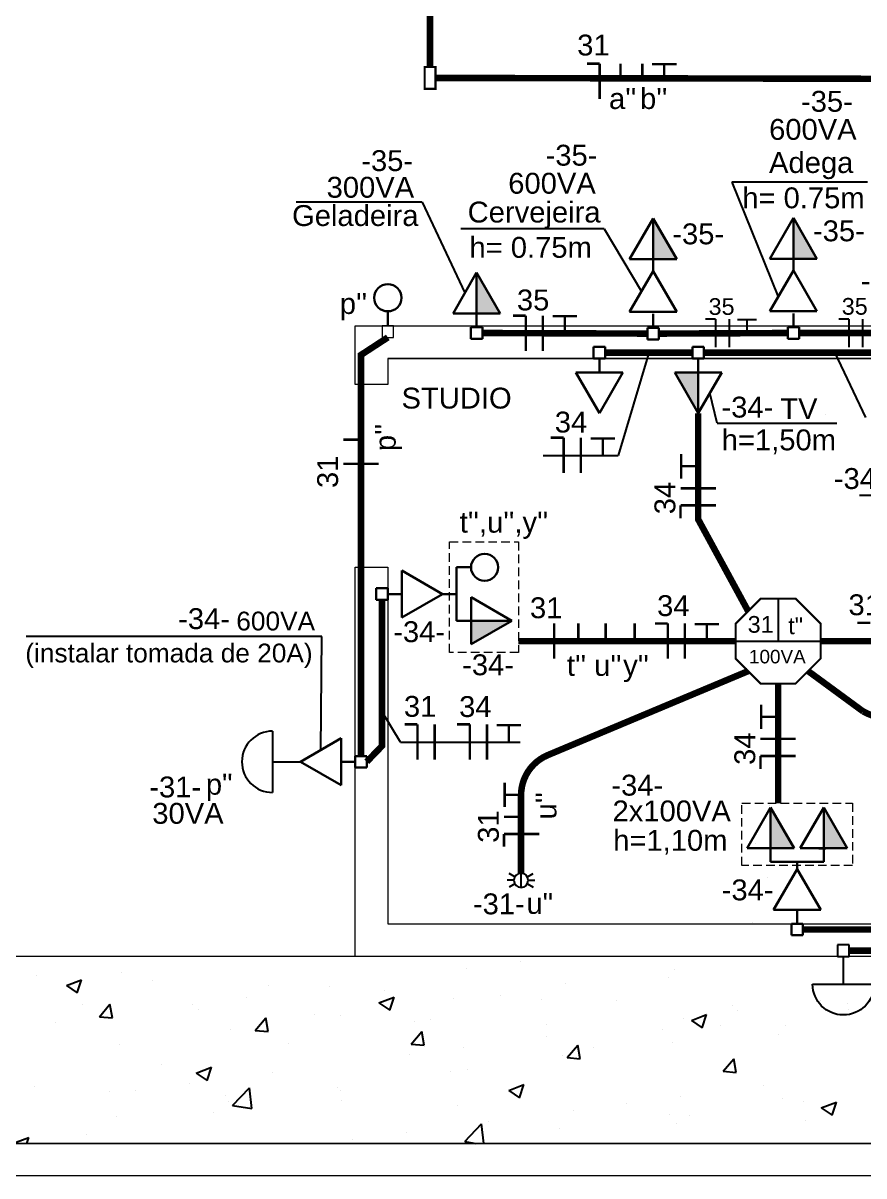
# Model space of a CAD drawing. Header units: millimetres. Extents: x 6597 to 20911, y -10306 to -132.
# Drawn here: x 10224 to 10610, y -6660 to -6130 of the extents above; entities that cross this region are included whole.
import ezdxf
from ezdxf.enums import TextEntityAlignment as Align

# ---------------------------------------------------------------- set-up
doc = ezdxf.new("R2010")
doc.units = ezdxf.units.MM
doc.header["$LTSCALE"] = 25
doc.header["$MEASUREMENT"] = 0
doc.linetypes.add('DASHDOT2', pattern=[12.7, 6.35, -3.175, 0, -3.175])
doc.linetypes.add('HIDDEN', pattern=[9.525, 6.35, -3.175])
for name, color, linetype in [('CIRCUITOS', 7, 'Continuous'), ('Iluminação1', 1, 'Continuous'), ('LUMINÁRIAS', 1, 'Continuous'), ('MAAI - ELÉTRICA', 3, 'Continuous'), ('MAAI - VEGETAÇÃO', 106, 'Continuous')]:
    doc.layers.add(name, color=color, linetype=linetype)
for name, color, linetype, lineweight in [('EL-Condutos', 5, 'Continuous', 30), ('MAAI - ALVENARIA', 7, 'Continuous', 0), ('P-SIMBOL', 1, 'Continuous', 30), ('TEXTO', 7, 'Continuous', 30), ('TOMADAS', 1, 'Continuous', 20)]:
    doc.layers.add(name, color=color, linetype=linetype, lineweight=lineweight)
doc.styles.add('Arial', font='arial.ttf')

# ---------------------------------------------------------------- blocks, each defined once
blk = doc.blocks.new('Arandela 32W')
at = {"layer": 'LUMINÁRIAS', "color": 1}
for p, q in [((18.1535, 14.125), (18.1535, -14.125)), ((0, -2.6515), (0, 2.6515)), ((0, 2.6515), (5.304, 2.6515)), ((5.304, 2.6515), (5.304, -2.6515)), ((18.1535, 0), (5.304, 0)), ((5.304, -2.6515), (0, -2.6515))]:
    blk.add_line(p, q, dxfattribs=at)
blk.add_arc((18.1535, 0), 14.125, 270, 90, dxfattribs=at)

msp = doc.modelspace()

# ---------------------------------------------------------------- hatches: boundary and pattern name
at = {"layer": 'P-SIMBOL', "linetype": 'Continuous'}
for points in [[(10513.38, -6238.74), (10513.38, -6219.99), (10524.21, -6238.74)], [(10577.91, -6238.48), (10577.91, -6219.73), (10588.73, -6238.48)], [(10432.21, -6263.63), (10432.21, -6244.88), (10443.03, -6263.63)], [(10534.11, -6290.8), (10534.11, -6309.55), (10523.29, -6290.8)], [(10429.63, -6405.05), (10448.38, -6405.05), (10429.63, -6415.87)], [(10567.4, -6509.68), (10567.4, -6490.93), (10578.22, -6509.68)], [(10591.82, -6509.68), (10591.82, -6490.93), (10602.64, -6509.68)]]:
    msp.add_hatch(color=256, dxfattribs=at).paths.add_polyline_path(points)

# ---------------------------------------------------------------- linework, layer by layer
msp.add_line((10589.65, -6509.73), (10592.82, -6509.73))
at = {"layer": 'CIRCUITOS'}
for p, q in [((10549.62, -6203.31), (10570.87, -6256.08)), ((10611.96, -6203.31), (10549.62, -6203.31)), ((10407.14, -6212.53), (10349.25, -6212.53)), ((10407.14, -6212.53), (10426.79, -6254.25)), ((10490.81, -6224.82), (10424.92, -6224.82)), ((10490.81, -6224.82), (10507.97, -6253.54)), ((10511.37, -6281.75), (10497.33, -6328.98)), ((10596.9, -6281.75), (10611.07, -6311.49)), ((10542.83, -6314.14), (10539.52, -6300.18)), ((10542.83, -6314.14), (10597.82, -6314.14)), ((10462.85, -6328.98), (10497.33, -6328.98)), ((10608.31, -6347.19), (10677.38, -6347.19)), ((10360.93, -6412.2), (10225.05, -6412.2)), ((10360.58, -6464.49), (10360.93, -6412.2)), ((10397.25, -6460.84), (10388.7, -6446.88)), ((10397.25, -6460.84), (10452.24, -6460.84))]:
    msp.add_line(p, q, dxfattribs=at)
for points, const_width in [([(10482.89, -6148.75), (10488.8, -6148.75)], 1.16), ([(10488.8, -6148.75), (10488.8, -6165.01)], 1.16), ([(10498.39, -6148.75), (10498.39, -6155.56)], 1.16), ([(10508.44, -6148.75), (10508.44, -6155.56)], 1.16), ([(10512.87, -6149.04), (10524.12, -6149.04)], 1.11), ([(10518.49, -6149.04), (10518.49, -6155.56)], 1.11), ([(10448.9, -6264.68), (10454.81, -6264.68)], 1.16), ([(10454.81, -6264.68), (10454.81, -6280.95)], 1.16), ([(10462.67, -6264.68), (10462.67, -6280.95)], 1.16), ([(10467.17, -6264.97), (10478.42, -6264.97)], 1.11), ([(10472.8, -6264.97), (10472.8, -6272.82)], 1.11), ([(10537.42, -6266.26), (10542.15, -6266.26)], 0.929), ([(10542.15, -6266.26), (10542.15, -6279.27)], 0.929), ([(10548.44, -6266.26), (10548.44, -6279.27)], 0.929), ([(10552.04, -6266.49), (10561.04, -6266.49)], 0.885), ([(10556.54, -6266.49), (10556.54, -6272.77)], 0.885), ([(10598.66, -6266.18), (10603.39, -6266.18)], 0.929), ([(10603.39, -6266.18), (10603.39, -6279.19)], 0.929), ([(10609.69, -6266.18), (10609.69, -6279.19)], 0.929), ([(10466.31, -6320.85), (10472.23, -6320.85)], 1.16), ([(10472.23, -6320.85), (10472.23, -6337.11)], 1.16), ([(10480.09, -6320.85), (10480.09, -6337.11)], 1.16), ([(10484.59, -6321.14), (10495.84, -6321.14)], 1.11), ([(10490.21, -6321.14), (10490.21, -6328.98)], 1.11), ([(10370.88, -6321.74), (10379.01, -6321.74)], 1.16), ([(10526.27, -6339.61), (10526.27, -6328.36)], 1.11), ([(10370.88, -6332.85), (10387.14, -6332.85)], 1.16), ([(10526.27, -6333.98), (10534.11, -6333.98)], 1.11), ([(10525.98, -6344.11), (10542.24, -6344.11)], 1.16), ([(10525.98, -6351.97), (10542.24, -6351.97)], 1.16), ([(10525.98, -6357.88), (10525.98, -6351.97)], 1.16), ([(10467.85, -6406.27), (10467.85, -6422.53)], 1.16), ([(10478.97, -6406.27), (10478.97, -6414.4)], 1.16), ([(10491.52, -6406.27), (10491.52, -6414.4)], 1.16), ([(10504.85, -6406.27), (10504.85, -6414.4)], 1.16), ([(10514.2, -6406.27), (10520.11, -6406.27)], 1.16), ([(10520.11, -6406.27), (10520.11, -6422.53)], 1.16), ([(10527.98, -6406.27), (10527.98, -6422.53)], 1.16), ([(10607.34, -6405.99), (10613.25, -6405.99)], 1.16), ([(10532.4, -6406.56), (10543.65, -6406.56)], 1.11), ([(10538.03, -6406.56), (10538.03, -6414.4)], 1.11), ([(10563.02, -6454.87), (10563.02, -6443.63)], 1.11), ([(10399.08, -6452.71), (10404.99, -6452.71)], 1.16), ([(10404.99, -6452.71), (10404.99, -6468.97)], 1.16), ([(10412.86, -6452.71), (10412.86, -6468.97)], 1.16), ([(10423.16, -6452.7), (10429.07, -6452.7)], 1.16), ([(10429.07, -6452.7), (10429.07, -6468.97)], 1.16), ([(10436.94, -6452.71), (10436.94, -6468.97)], 1.16), ([(10441.36, -6453), (10452.61, -6453)], 1.11), ([(10446.99, -6453), (10446.99, -6460.84)], 1.11), ([(10563.02, -6449.25), (10570.86, -6449.25)], 1.11), ([(10562.73, -6459.37), (10578.99, -6459.37)], 1.16), ([(10562.73, -6467.24), (10578.99, -6467.24)], 1.16), ([(10562.73, -6473.15), (10562.73, -6467.24)], 1.16), ([(10445.09, -6490.72), (10445.09, -6479.47)], 1.11), ([(10445.09, -6485.1), (10452.93, -6485.1)], 1.11), ([(10444.8, -6495.22), (10452.93, -6495.22)], 1.16), ([(10444.8, -6503.09), (10461.06, -6503.09)], 1.16), ([(10444.8, -6509), (10444.8, -6503.09)], 1.16)]:
    msp.add_lwpolyline(points, dxfattribs=dict(at, const_width=const_width))
at = {"layer": 'EL-Condutos', "const_width": 3}
for points in [[(10410.78, -6150.35), (10410.78, -5952.35)], [(10812.86, -6156.12), (10413.28, -6155.35)], [(10379.01, -6467.25), (10379.01, -6282.76), (10391.36, -6274.7)], [(10434.86, -6272.68), (10510.73, -6272.95)], [(10516.04, -6272.95), (10575.26, -6272.68)], [(10580.56, -6272.68), (10637.01, -6272.68)], [(10491.28, -6281.75), (10531.46, -6281.75)], [(10536.76, -6281.75), (10657.03, -6281.75)], [(10534.11, -6309.55), (10534.11, -6358.42), (10557.07, -6400.61)], [(10388.7, -6395.4), (10388.7, -6462.59), (10381.66, -6469.9)], [(10551.36, -6414.4), (10451.39, -6414.4)], [(10590.36, -6414.4), (10718.06, -6414.4)], [(10570.86, -6433.9), (10570.86, -6488.95)], [(10582.26, -6547.05), (10700.15, -6547.05)], [(10603.51, -6556.75), (11293.94, -6556.75)]]:
    msp.add_lwpolyline(points, dxfattribs=at)
for points in [[(10452.63, -6521.14), (10452.63, -6485.29, -0.302144), (10464.89, -6466.85), (10557.07, -6428.19)], [(10834.38, -6450.46), (10624.41, -6450.46, -0.126437), (10609.95, -6446.74), (10584.65, -6428.19)]]:
    msp.add_lwpolyline(points, format="xyb", dxfattribs=at)
at = {"layer": 'Iluminação1'}
for p, q in [((10570.86, -6394.9), (10570.86, -6414.4)), ((10551.36, -6414.4), (10590.36, -6414.4)), ((10338.36, -6455.77), (10338.36, -6484.02)), ((10338.36, -6469.9), (10351.21, -6469.9))]:
    msp.add_line(p, q, dxfattribs=at)
at = {"layer": 'Iluminação1', "const_width": 0.91}
msp.add_lwpolyline([(10562.78, -6394.9), (10551.36, -6406.32), (10551.36, -6422.48), (10562.78, -6433.9), (10578.93, -6433.9), (10590.36, -6422.48), (10590.36, -6406.32), (10578.93, -6394.9)], close=True, dxfattribs=at)
at = {"layer": 'Iluminação1'}
msp.add_arc((10338.36, -6469.9), 14.12, 90, 270, dxfattribs=at)
at = {"layer": 'MAAI - ALVENARIA'}
for p, q in [((10376.36, -6296.4), (10376.36, -6269.4)), ((10376.36, -6269.4), (11028.36, -6269.4)), ((10391.36, -6284.4), (10659.68, -6284.4)), ((10391.36, -6284.4), (10391.36, -6296.4)), ((10750.36, -6284.4), (10391.36, -6284.4)), ((10391.36, -6296.4), (10376.36, -6296.4)), ((10376.36, -6559.4), (10376.36, -6380.4)), ((10376.36, -6380.4), (10391.36, -6380.4)), ((10391.36, -6380.4), (10391.36, -6544.4)), ((10391.36, -6544.4), (10750.36, -6544.4)), ((10376.36, -6559.4), (10220.36, -6559.4)), ((10825.36, -6559.4), (10376.36, -6559.4)), ((14342.86, -6645.4), (9548.86, -6645.4)), ((9548.86, -6645.4), (14342.86, -6645.4)), ((15548.86, -6660.4), (9533.86, -6660.4))]:
    msp.add_line(p, q, dxfattribs=at)
at = {"layer": 'MAAI - ELÉTRICA'}
msp.add_line((10452.63, -6527.71), (10452.63, -6521.14), dxfattribs=at)
msp.add_line((10452.63, -6527.71), (10452.63, -6521.14), dxfattribs=at)
for points in [[(10449.73, -6522.87), (10447.1, -6521.35)], [(10455.52, -6522.87), (10458.16, -6521.35)], [(10449.34, -6524.42), (10446.3, -6524.42)], [(10449.73, -6525.97), (10447.1, -6527.5)], [(10455.52, -6525.97), (10458.16, -6527.5)], [(10455.91, -6524.42), (10458.95, -6524.42)]]:
    msp.add_lwpolyline(points, dxfattribs=at)
for start, end in [(90, 270), (270, 90)]:
    msp.add_arc((10452.63, -6524.42), 3.28, start, end, dxfattribs=at)
at = {"layer": 'MAAI - VEGETAÇÃO', "linetype": 'Continuous', "transparency": 33554559}
for p, q in [((10592.78, -6310.15), (10592.78, -6310.15)), ((10567.06, -6489.9), (10567.06, -6489.9)), ((10560.23, -6507.55), (10560.23, -6507.55)), ((10565.84, -6523.19), (10565.84, -6523.19)), ((10558.96, -6543.7), (10558.96, -6543.7)), ((10233.02, -6559.62), (10233.02, -6559.62)), ((10320.33, -6559.59), (10320.33, -6559.59)), ((10427.55, -6564.96), (10427.55, -6564.96)), ((10452.59, -6561.67), (10452.59, -6561.67)), ((10229.69, -6568.27), (10229.69, -6568.27)), ((10243.54, -6572.83), (10250.55, -6570.14)), ((10248.52, -6576.18), (10250.55, -6570.14)), ((10268.98, -6566.63), (10268.98, -6566.63)), ((10520.48, -6569.24), (10520.48, -6569.24)), ((10523.41, -6565.53), (10523.41, -6565.53)), ((10243.54, -6572.83), (10248.52, -6576.18)), ((10283.07, -6570.53), (10283.07, -6570.53)), ((10336.46, -6572.78), (10336.46, -6572.78)), ((10364.4, -6573.28), (10364.4, -6573.28)), ((10389.84, -6575.04), (10389.84, -6575.04)), ((10472.9, -6571.94), (10472.9, -6571.94)), ((10326.52, -6578.26), (10326.52, -6578.26)), ((10387.26, -6580.84), (10394.26, -6578.15)), ((10387.26, -6580.84), (10392.23, -6584.19)), ((10392.23, -6584.19), (10394.26, -6578.15)), ((10421.56, -6578.98), (10421.56, -6578.98)), ((10443.22, -6577.29), (10443.22, -6577.29)), ((10462.17, -6579.25), (10462.17, -6579.25)), ((10496.6, -6579.55), (10496.6, -6579.55)), ((10590.22, -6579.52), (10590.22, -6579.52)), ((10250.78, -6581.7), (10250.78, -6581.7)), ((10258.68, -6587.17), (10263.5, -6581.42)), ((10264.66, -6587.69), (10263.5, -6581.42)), ((10301.49, -6581.56), (10301.49, -6581.56)), ((10304.16, -6583.96), (10304.16, -6583.96)), ((10357.54, -6586.21), (10357.54, -6586.21)), ((10530.97, -6588.84), (10537.97, -6586.16)), ((10535.94, -6592.2), (10537.97, -6586.16)), ((10549.99, -6581.8), (10549.99, -6581.8)), ((10552.34, -6584.51), (10552.34, -6584.51)), ((10602.76, -6581.18), (10602.76, -6581.18)), ((10603.37, -6584.06), (10603.37, -6584.06)), ((10238.34, -6589.87), (10238.34, -6589.87)), ((10258.68, -6587.17), (10264.66, -6587.69)), ((10330.41, -6593.44), (10335.23, -6587.7)), ((10336.38, -6593.97), (10335.23, -6587.7)), ((10369.62, -6586.47), (10369.62, -6586.47)), ((10403.85, -6589.26), (10403.85, -6589.26)), ((10410.92, -6588.47), (10410.92, -6588.47)), ((10464.31, -6590.72), (10464.31, -6590.72)), ((10527.31, -6587.81), (10527.31, -6587.81)), ((10530.97, -6588.84), (10535.94, -6592.2)), ((10544.45, -6591.19), (10544.45, -6591.19)), ((10574.14, -6591.33), (10574.14, -6591.33)), ((10319.11, -6592.88), (10319.11, -6592.88)), ((10330.41, -6593.44), (10336.38, -6593.97)), ((10402.13, -6599.72), (10406.95, -6593.97)), ((10408.11, -6600.24), (10406.95, -6593.97)), ((10464.15, -6596.12), (10464.15, -6596.12)), ((10517.69, -6592.98), (10517.69, -6592.98)), ((10571.07, -6595.24), (10571.07, -6595.24)), ((10267.77, -6599.92), (10267.77, -6599.92)), ((10345.53, -6599.27), (10345.53, -6599.27)), ((10402.13, -6599.72), (10408.11, -6600.24)), ((10426.28, -6601.11), (10426.28, -6601.11)), ((10473.86, -6605.99), (10478.68, -6600.25)), ((10479.84, -6606.52), (10478.68, -6600.25)), ((10486.13, -6601.2), (10486.13, -6601.2)), ((10522.2, -6598.82), (10522.2, -6598.82)), ((10401.25, -6604.4), (10401.25, -6604.4)), ((10471.69, -6605.22), (10471.69, -6605.22)), ((10473.86, -6605.99), (10479.84, -6606.52)), ((10545.58, -6612.27), (10550.41, -6606.52)), ((10551.56, -6612.79), (10550.41, -6606.52)), ((10287.21, -6609.28), (10287.21, -6609.28)), ((10303.23, -6613.09), (10310.24, -6610.4)), ((10308.21, -6616.44), (10310.24, -6610.4)), ((10338.09, -6612.72), (10338.09, -6612.72)), ((10420.34, -6612.27), (10420.34, -6612.27)), ((10427.81, -6611.21), (10427.81, -6611.21)), ((10545.58, -6612.27), (10551.56, -6612.79)), ((10300.22, -6617.7), (10300.22, -6617.7)), ((10303.23, -6613.09), (10308.21, -6616.44)), ((10228.89, -6619.29), (10228.89, -6619.29)), ((10263.18, -6621.36), (10263.18, -6621.36)), ((10275.18, -6621), (10275.18, -6621)), ((10319.98, -6628.04), (10327.77, -6619.92)), ((10328.87, -6629.42), (10327.76, -6619.93)), ((10368.41, -6619.76), (10368.41, -6619.76)), ((10369.49, -6621.22), (10369.49, -6621.22)), ((10446.95, -6621.1), (10453.95, -6618.41)), ((10446.95, -6621.1), (10451.92, -6624.45)), ((10451.92, -6624.45), (10453.95, -6618.41)), ((10563.91, -6618.97), (10563.91, -6618.97)), ((10316.56, -6623.61), (10316.56, -6623.61)), ((10317.9, -6626.17), (10317.9, -6626.17)), ((10319.97, -6628.04), (10328.87, -6629.42)), ((10369.94, -6625.87), (10369.94, -6625.87)), ((10423.33, -6628.12), (10423.33, -6628.12)), ((10501, -6627.25), (10501, -6627.25)), ((10526.04, -6623.95), (10526.04, -6623.95)), ((10572.92, -6624.61), (10572.92, -6624.61)), ((10582.64, -6626.19), (10582.64, -6626.19)), ((10590.66, -6629.11), (10597.66, -6626.42)), ((10595.63, -6632.46), (10597.66, -6626.42)), ((10266.55, -6633.21), (10266.55, -6633.21)), ((10311.17, -6631.23), (10311.17, -6631.23)), ((10476.71, -6630.38), (10476.71, -6630.38)), ((10520.98, -6632.11), (10520.98, -6632.11)), ((10530.09, -6632.63), (10530.09, -6632.63)), ((10590.66, -6629.11), (10595.64, -6632.46)), ((10426.71, -6644.59), (10434.5, -6636.47)), ((10435.53, -6645.4), (10434.49, -6636.48)), ((10437.85, -6635.56), (10437.85, -6635.56)), ((10470.47, -6638.51), (10470.47, -6638.51)), ((10524.32, -6636.2), (10524.32, -6636.2)), ((10583.47, -6634.89), (10583.47, -6634.89)), ((10220.36, -6644.9), (10226.21, -6642.65)), ((10225.29, -6645.4), (10226.21, -6642.65)), ((10252.85, -6641.25), (10252.85, -6641.25)), ((10374.94, -6643.84), (10374.94, -6643.84)), ((10399.97, -6640.55), (10399.97, -6640.55)), ((10426.7, -6644.6), (10431.88, -6645.4))]:
    msp.add_line(p, q, dxfattribs=at)
at = {"layer": 'P-SIMBOL'}
for p, q in [((10502.56, -6238.74), (10513.38, -6219.99)), ((10513.38, -6219.99), (10513.38, -6238.74)), ((10513.38, -6219.99), (10524.21, -6238.74)), ((10513.38, -6219.99), (10524.21, -6238.74)), ((10567.08, -6238.48), (10577.91, -6219.73)), ((10577.91, -6219.73), (10577.91, -6238.48)), ((10577.91, -6219.73), (10588.73, -6238.48)), ((10577.91, -6219.73), (10588.73, -6238.48)), ((10524.21, -6238.74), (10502.56, -6238.74)), ((10513.38, -6238.39), (10513.38, -6244.79)), ((10588.73, -6238.48), (10567.08, -6238.48)), ((10577.91, -6238.13), (10577.91, -6244.53)), ((10421.38, -6263.63), (10432.21, -6244.88)), ((10432.21, -6244.88), (10432.21, -6263.63)), ((10432.21, -6244.88), (10443.03, -6263.63)), ((10432.21, -6244.88), (10443.03, -6263.63)), ((10502.56, -6262.91), (10513.38, -6244.16)), ((10513.38, -6244.16), (10524.21, -6262.91)), ((10513.38, -6244.16), (10524.21, -6262.91)), ((10567.08, -6262.65), (10577.91, -6243.9)), ((10577.91, -6243.9), (10588.73, -6262.65)), ((10577.91, -6243.9), (10588.73, -6262.65)), ((10391.36, -6262.7), (10391.36, -6269.4)), ((10588.73, -6262.65), (10567.08, -6262.65)), ((10443.03, -6263.63), (10421.38, -6263.63)), ((10432.21, -6263.63), (10432.21, -6270.03)), ((10524.21, -6262.91), (10502.56, -6262.91)), ((10513.38, -6263.9), (10513.38, -6270.3)), ((10577.91, -6263.63), (10577.91, -6270.03)), ((10429.56, -6270.03), (10434.86, -6270.03)), ((10429.56, -6275.33), (10429.56, -6270.03)), ((10434.86, -6270.03), (10434.86, -6275.33)), ((10510.73, -6270.3), (10516.04, -6270.3)), ((10510.73, -6275.6), (10510.73, -6270.3)), ((10516.04, -6270.3), (10516.04, -6275.6)), ((10575.26, -6270.03), (10580.56, -6270.03)), ((10575.26, -6275.33), (10575.26, -6270.03)), ((10580.56, -6270.03), (10580.56, -6275.33)), ((10434.86, -6275.33), (10429.56, -6275.33)), ((10516.04, -6275.6), (10510.73, -6275.6)), ((10580.56, -6275.33), (10575.26, -6275.33)), ((10491.28, -6279.09), (10485.98, -6279.09)), ((10485.98, -6279.09), (10485.98, -6284.4)), ((10491.28, -6284.4), (10491.28, -6279.09)), ((10531.46, -6279.09), (10536.76, -6279.09)), ((10531.46, -6284.4), (10531.46, -6279.09)), ((10536.76, -6279.09), (10536.76, -6284.4)), ((10485.98, -6284.4), (10491.28, -6284.4)), ((10488.63, -6290.8), (10488.63, -6284.4)), ((10536.76, -6284.4), (10531.46, -6284.4)), ((10534.11, -6290.8), (10534.11, -6284.4)), ((10477.8, -6290.8), (10488.63, -6309.55)), ((10499.45, -6290.8), (10477.8, -6290.8)), ((10488.63, -6309.55), (10499.45, -6290.8)), ((10534.11, -6309.55), (10523.29, -6290.8)), ((10534.11, -6309.55), (10523.29, -6290.8)), ((10523.29, -6290.8), (10544.94, -6290.8)), ((10534.11, -6309.55), (10534.11, -6290.8)), ((10544.94, -6290.8), (10534.11, -6309.55)), ((10416.51, -6392.75), (10397.76, -6381.92)), ((10397.76, -6381.92), (10397.76, -6403.57)), ((10422.93, -6380.45), (10422.93, -6405.05)), ((10429.63, -6380.45), (10422.93, -6380.45)), ((10386.05, -6395.4), (10386.05, -6390.09)), ((10386.05, -6390.09), (10391.36, -6390.09)), ((10391.36, -6390.09), (10391.36, -6395.4)), ((10391.36, -6395.4), (10391.36, -6390.09)), ((10397.76, -6392.75), (10391.36, -6392.75)), ((10397.76, -6403.57), (10416.51, -6392.75)), ((10416.51, -6392.75), (10422.93, -6392.75)), ((10429.63, -6415.87), (10429.63, -6394.22)), ((10429.63, -6394.22), (10448.38, -6405.05)), ((10391.36, -6395.4), (10386.05, -6395.4)), ((10429.63, -6405.05), (10422.93, -6405.05)), ((10448.38, -6405.05), (10429.63, -6405.05)), ((10448.38, -6405.05), (10429.63, -6415.87)), ((10369.96, -6459.07), (10351.21, -6469.9)), ((10369.96, -6480.72), (10369.96, -6459.07)), ((10376.36, -6472.55), (10376.36, -6467.25)), ((10376.36, -6467.25), (10381.66, -6467.25)), ((10376.36, -6467.25), (10376.36, -6472.55)), ((10381.66, -6467.25), (10381.66, -6472.55)), ((10351.21, -6469.9), (10369.96, -6480.72)), ((10369.96, -6469.9), (10376.36, -6469.9)), ((10381.66, -6472.55), (10376.36, -6472.55)), ((10556.57, -6509.68), (10567.4, -6490.93)), ((10567.4, -6490.93), (10567.4, -6509.68)), ((10567.4, -6490.93), (10578.22, -6509.68)), ((10567.4, -6490.93), (10578.22, -6509.68)), ((10580.99, -6509.68), (10591.82, -6490.93)), ((10591.82, -6490.93), (10591.82, -6509.68)), ((10591.82, -6490.93), (10602.64, -6509.68)), ((10567.4, -6503.07), (10567.4, -6515.88)), ((10591.82, -6503.07), (10591.82, -6515.88)), ((10578.22, -6509.68), (10556.57, -6509.68)), ((10602.64, -6509.68), (10580.99, -6509.68)), ((10579.61, -6515.88), (10567.4, -6515.88)), ((10579.6, -6519.25), (10579.61, -6515.88)), ((10579.61, -6515.88), (10591.82, -6515.88)), ((10568.78, -6538), (10579.6, -6519.25)), ((10579.6, -6519.25), (10590.43, -6538)), ((10590.43, -6538), (10568.78, -6538)), ((10579.6, -6538), (10579.6, -6544.4)), ((10576.95, -6544.4), (10582.26, -6544.4)), ((10576.95, -6549.7), (10576.95, -6544.4)), ((10582.26, -6544.4), (10582.26, -6549.7)), ((10582.26, -6549.7), (10576.95, -6549.7))]:
    msp.add_line(p, q, dxfattribs=at)
at = {"layer": 'P-SIMBOL', "const_width": 1}
msp.add_lwpolyline([(10408.28, -6150.35), (10408.28, -6160.35), (10413.28, -6160.35), (10413.28, -6150.35)], close=True, dxfattribs=at)
at = {"layer": 'P-SIMBOL'}
for centre in [(10391.36, -6256.45), (10435.88, -6380.45)]:
    msp.add_circle(centre, 6.25, dxfattribs=at)
at = {"layer": 'TOMADAS'}
for p, q in [((10394.01, -6269.4), (10388.71, -6269.4)), ((10388.71, -6269.4), (10388.71, -6274.7)), ((10394.01, -6274.7), (10394.01, -6269.4)), ((10388.71, -6274.7), (10394.01, -6274.7))]:
    msp.add_line(p, q, dxfattribs=at)
at = {"layer": 'TOMADAS', "linetype": 'HIDDEN', "ltscale": 0.025}
for points in [[(10451.39, -6368.67), (10451.39, -6419.6), (10419.72, -6419.6), (10419.72, -6368.67)], [(10554.14, -6488.95), (10605.07, -6488.95), (10605.07, -6517.59), (10554.14, -6517.59)]]:
    msp.add_lwpolyline(points, close=True, dxfattribs=at)

# ---------------------------------------------------------------- block references
at = {"layer": 'Iluminação1', "xscale": -1, "rotation": 90.00000000000007}
msp.add_blockref('Arandela 32W', (10600.86, -6554.09), dxfattribs=at)

# ---------------------------------------------------------------- texts
at = {"layer": 'CIRCUITOS', "linetype": 'DASHDOT2', "style": 'Arial'}
for s, height, p in [('31', 9.6, (10478.44, -6145.02)), ("a''", 9.6, (10493.06, -6169.64)), ("b''", 9.6, (10507.36, -6169.64)), ('-35-', 9.6, (10581.37, -6170.91)), ('-35-', 9.6, (10379.14, -6198.19)), ('-35-', 9.6, (10463.91, -6195.69)), ('-35-', 9.6, (10522.18, -6231.87)), ('-35-', 9.6, (10586.87, -6230.48)), ('-35-', 9.6, (10608.87, -6253.48)), ("p''", 9.6, (10369.27, -6263.92)), ('35', 9.6, (10450.72, -6262.28)), ('35', 7.68, (10538.88, -6264.34)), ('35', 7.68, (10600.12, -6264.25)), ('-34-', 9.6, (10544.81, -6311.57)), ('34', 9.6, (10468.14, -6318.44)), ('-34- Decoder', 9.6, (10596.46, -6344.41)), ("t'',u'',y''", 9.6, (10424.42, -6364.5)), ('31', 9.6, (10456.73, -6403.86)), ('34', 9.6, (10515.19, -6402.87)), ('31', 9.6, (10603.21, -6402.48)), ('-34-', 9.6, (10294.92, -6408.86)), ('600VA', 8.64, (10321.66, -6409.48)), ('-34-', 9.6, (10393.84, -6414.86)), ('31', 7.68, (10556.86, -6410.54)), ('t"', 7.68, (10575.52, -6411.19)), ('(instalar tomada de 20A)', 8.64, (10224.62, -6424.19)), ('-34-', 9.6, (10425.55, -6430.09)), ("t''", 9.6, (10473.71, -6430.37)), ("u''", 9.6, (10486.26, -6430.37)), ("y''", 9.6, (10499.59, -6430.37)), ('100VA', 6.221, (10557.45, -6424.63)), ('31', 9.6, (10398.76, -6449.2)), ('34', 9.6, (10424.15, -6449.31)), ('-31-', 9.6, (10281.65, -6486.28)), ('p"', 9.6, (10307.69, -6485.04)), ('-34-', 9.6, (10494.15, -6485.46)), ('30VA', 9.6, (10283.04, -6498.42)), ('2x100VA', 9.6, (10494.69, -6497.31)), ('-34-', 9.6, (10544.9, -6533.63)), ('-31-', 9.6, (10430.48, -6540.05)), ('u"', 9.6, (10455.13, -6539.84))]:
    msp.add_text(s, height=height, dxfattribs=at).set_placement(p)
for s, p in [('TV', (10588.98, -6312.26)), ('h=1,50m', (10597.46, -6326.64)), ('h=1,10m', (10547.56, -6510.83))]:
    msp.add_text(s, height=9.6, dxfattribs=at).set_placement(p, align=Align.RIGHT)
for s, p in [("p''", (10394.98, -6327)), ('31', (10368.47, -6343.98)), ('34', (10523.57, -6356.06)), ('34', (10560.32, -6471.33)), ("u''", (10468.9, -6496.42)), ('31', (10442.39, -6507.17))]:
    msp.add_text(s, height=9.6, rotation=90, dxfattribs=at).set_placement(p)
at = {"layer": 'CIRCUITOS', "linetype": 'DASHDOT2', "char_height": 9.6, "attachment_point": 9, "style": 'Arial'}
for s, insert in [('600VA', (10606.96, -6183.95)), ('600VA', (10487, -6208.73)), ('300VA', (10403.47, -6210.58)), ('h= 0.75m', (10610.64, -6215.44)), ('h= 0.75m', (10485.18, -6238.22))]:
    msp.add_mtext(s, dxfattribs=dict(at, insert=insert))
at = {"layer": 'CIRCUITOS', "linetype": 'DASHDOT2', "char_height": 9.6, "width": 100.0722, "attachment_point": 9, "style": 'Arial'}
for s, insert in [('Adega', (10605.45, -6201.96)), ('Geladeira', (10405.46, -6223.59)), ('Cervejeira', (10489.18, -6224.74))]:
    msp.add_mtext(s, dxfattribs=dict(at, insert=insert))
at = {"layer": 'TEXTO', "linetype": 'DASHDOT2', "style": 'Arial'}
msp.add_text('STUDIO', height=9.6, dxfattribs=at).set_placement((10397.65, -6307.42))

doc.saveas('drawing.dxf')
